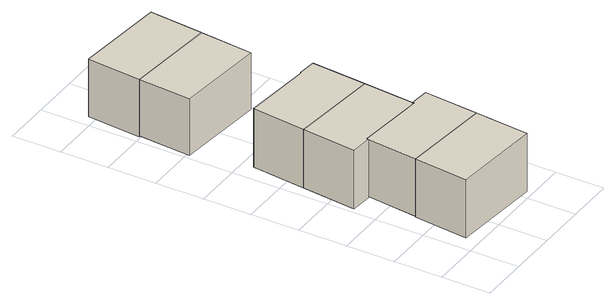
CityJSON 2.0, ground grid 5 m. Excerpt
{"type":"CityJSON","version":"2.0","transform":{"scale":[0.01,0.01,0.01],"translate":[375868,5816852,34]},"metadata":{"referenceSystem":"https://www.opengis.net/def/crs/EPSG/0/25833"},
"CityObjects":{
"building1":{"type":"Building","attributes":{"Gemeindeschluessel":"11000005","BezugspunktDach":"2200","function":"31001_1010","measuredHeight":6.26,"storeysAboveGround":2},"address":[{"country":"Germany","locality":"Berlin","thoroughfareNumber":"23F","thoroughfareName":"Melsunger Straße"}],"geometry":[{"type":"Solid","lod":"1","boundaries":[[[[0,1,2,3]],[[4,5,6,7]],[[4,7,3,2]],[[5,4,2,1]],[[6,5,1,0]],[[7,6,0,3]]]]}]},
"building2":{"type":"Building","attributes":{"Gemeindeschluessel":"11000005","BezugspunktDach":"2200","function":"31001_1010","measuredHeight":6.17,"storeysAboveGround":2},"address":[{"country":"Germany","locality":"Berlin","thoroughfareNumber":"23E","thoroughfareName":"Melsunger Straße"}],"geometry":[{"type":"Solid","lod":"1","boundaries":[[[[1,8,9,10,11,12,2]],[[13,14,15,16,17,18,19]],[[13,19,2,12]],[[14,13,12,11]],[[15,14,11,10]],[[16,15,10,9]],[[17,16,9,8]],[[18,17,8,1]],[[19,18,1,2]]]]}]},
"building3":{"type":"Building","attributes":{"Gemeindeschluessel":"11000005","BezugspunktDach":"2200","function":"31001_1010","measuredHeight":6.27,"storeysAboveGround":2},"address":[{"country":"Germany","locality":"Berlin","thoroughfareNumber":"23D","thoroughfareName":"Melsunger Straße"}],"geometry":[{"type":"Solid","lod":"1","boundaries":[[[[20,21,22,23,24,25,26]],[[27,28,29,30,31,32,33]],[[27,33,26,25]],[[28,27,25,24]],[[29,28,24,23]],[[30,29,23,22]],[[31,30,22,21]],[[32,31,21,20]],[[33,32,20,26]]]]}]},
"building4":{"type":"Building","attributes":{"Gemeindeschluessel":"11000005","BezugspunktDach":"2200","function":"31001_1010","measuredHeight":6.29,"storeysAboveGround":2},"address":[{"country":"Germany","locality":"Berlin","thoroughfareNumber":"23C","thoroughfareName":"Melsunger Straße"}],"geometry":[{"type":"Solid","lod":"1","boundaries":[[[[24,34,35,36,37,38,25]],[[39,40,41,42,43,44,45]],[[39,45,25,38]],[[40,39,38,37]],[[41,40,37,36]],[[42,41,36,35]],[[43,42,35,34]],[[44,43,34,24]],[[45,44,24,25]]]]}]},
"building5":{"type":"Building","attributes":{"Gemeindeschluessel":"11000005","BezugspunktDach":"2200","function":"31001_1010","measuredHeight":6.08,"storeysAboveGround":2},"address":[{"country":"Germany","locality":"Berlin","thoroughfareNumber":"23A","thoroughfareName":"Melsunger Straße"}],"geometry":[{"type":"Solid","lod":"1","boundaries":[[[[46,47,48,49]],[[50,51,52,53]],[[50,53,49,48]],[[51,50,48,47]],[[52,51,47,46]],[[53,52,46,49]]]]}]},
"building6":{"type":"Building","attributes":{"Gemeindeschluessel":"11000005","BezugspunktDach":"2200","function":"31001_1010","measuredHeight":6.21,"storeysAboveGround":2},"address":[{"country":"Germany","locality":"Berlin","thoroughfareNumber":"23","thoroughfareName":"Melsunger Straße"}],"geometry":[{"type":"Solid","lod":"1","boundaries":[[[[47,54,55,48]],[[56,57,58,59]],[[56,59,48,55]],[[57,56,55,54]],[[58,57,54,47]],[[59,58,47,48]]]]}]}
},
"vertices":[
[1094,65,716],[1147,622,716],[220,709,716],[157,144,716],[220,709,90],[1147,622,90],[1094,65,90],[157,144,90],
[1201,1188,716],[1002,1207,716],[1000,1188,716],[281,1255,716],[279,1236,716],[279,1236,99],[281,1255,99],[1000,1188,99],[1002,1207,99],[1201,1188,99],[1147,622,99],[220,709,99],
[279,1236,712],[281,1255,712],[1000,1188,712],[1002,1207,712],[1048,1735,712],[121,1822,712],[58,1256,712],[121,1822,85],[1048,1735,85],[1002,1207,85],[1000,1188,85],[281,1255,85],[279,1236,85],[58,1256,85],
[1097,2307,712],[905,2325,712],[905,2317,712],[184,2384,712],[183,2376,712],[183,2376,84],[184,2384,84],[905,2317,84],[905,2325,84],[1097,2307,84],[1048,1735,84],[121,1822,84],
[960,2874,710],[1015,3423,710],[74,3511,710],[24,2962,710],[74,3511,102],[1015,3423,102],[960,2874,102],[24,2962,102],
[1071,3987,710],[126,4076,710],[126,4076,89],[1071,3987,89],[1015,3423,89],[74,3511,89]
]}
